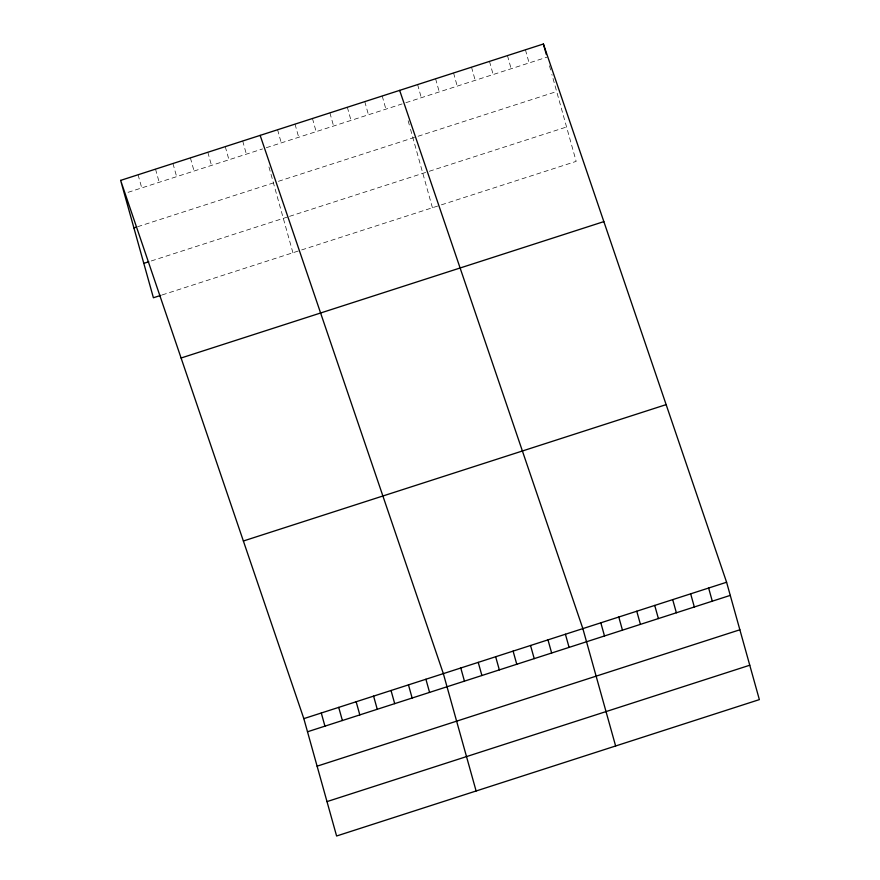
<?xml version="1.0" encoding="UTF-8"?>
<svg xmlns="http://www.w3.org/2000/svg" width="880" height="880" viewBox="0 0 880 880"><rect width="100%" height="100%" fill="white"/><g stroke="black" fill="none" stroke-linecap="round" stroke-linejoin="round"><path stroke-width="0.66" stroke-dasharray="4.4 3.3" d="M128.04 192.335L262.57 148.929M266.31 147.719L402.083 103.928M405.9 102.696L547.063 57.145M137.643 226.721L273.416 182.919M278.399 181.313L416.779 136.675M418.066 136.257L556.666 91.542M151.272 260.953L288.299 216.755M289.542 216.348L427.955 171.699M429.242 171.281L566.566 126.984M162.129 294.943L300.388 250.338M301.631 249.942L440.132 205.26M441.408 204.842L576.169 161.37L551.87 74.349M549.472 65.747L551.177 71.885M525.426 49.797L529.1 62.942M507.463 55.594L511.137 68.739M489.489 61.391L493.163 74.536M471.526 67.188L475.2 80.333M453.563 72.985L457.226 86.13M435.589 78.782L439.263 91.927M417.626 84.579L421.3 97.724M408.133 120.714L410.19 128.084M410.531 129.316L432.432 207.746M382.217 95.997L385.891 109.142M364.782 101.618L368.445 114.774M347.336 107.25L351.01 120.395M329.901 112.871L333.575 126.027M312.466 118.503L316.129 131.648M295.02 124.124L298.694 137.28M277.585 129.756L281.259 142.901M268.961 166.958L270.677 173.096M271.018 174.328L292.919 252.758M242.704 141.009L246.378 154.154M225.269 146.63L228.943 159.775M207.834 152.262L211.497 165.407M190.388 157.883L194.062 171.028M172.953 163.504L176.627 176.66M155.518 169.136L159.181 182.281M138.072 174.757L141.746 187.913"/><path stroke-width="1.32" d="M120.637 180.389L543.4 44L726.594 582.241L759.363 699.611L336.6 836L303.831 718.63L120.637 180.389L153.406 297.759L160.875 295.35M133.914 227.931L136.4 227.128M143.803 263.362L148.786 261.756M181.093 358.006L603.856 221.617M243.375 541.002L666.138 404.624M303.831 718.63L726.594 582.241M307.505 731.775L730.268 595.386M317.108 766.172L739.871 629.783M326.997 801.603L749.76 665.225M399.652 90.376L582.857 628.606L615.626 745.987M260.15 135.377L443.344 673.618L476.113 790.988M708.631 588.038L712.294 601.183M543.4 44L546.337 54.516M690.657 593.835L694.331 606.98M672.694 599.632L676.368 612.777M654.72 605.429L658.394 618.574M636.757 611.226L640.431 624.371M618.794 617.023L622.457 630.168M600.82 622.82L604.494 635.965M565.411 634.238L569.085 647.383M547.976 639.859L551.65 653.015M530.541 645.491L534.215 658.636M513.095 651.112L516.769 664.268M495.66 656.744L499.334 669.889M478.225 662.365L481.899 675.521M460.779 667.997L464.453 681.142M425.909 679.25L429.572 692.395M408.463 684.871L412.137 698.016M391.028 690.492L394.702 703.648M373.593 696.124L377.256 709.269M356.147 701.745L359.821 714.901M338.712 707.377L342.386 720.522M321.277 712.998L324.94 726.154"/></g></svg>
